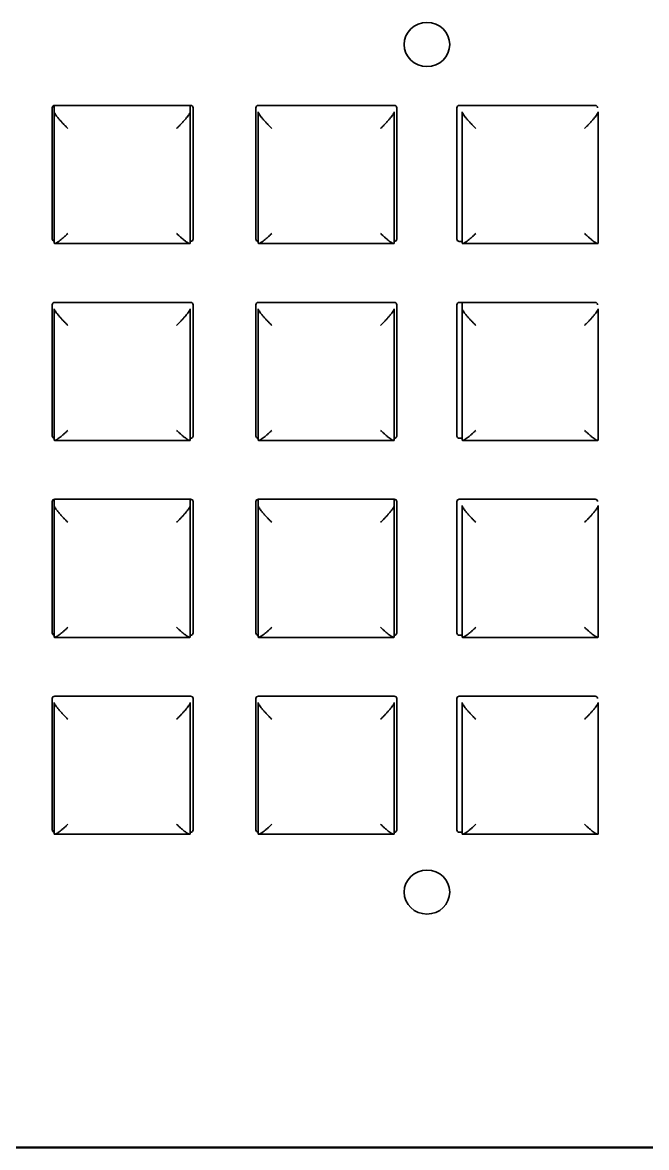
# Model space of a CAD drawing. Header units: inches. Extents: x 25 to 188, y -279 to -12.
# Drawn here: x 85.44 to 95.48, y -109.73 to -91.62 of the extents above; entities that cross this region are included whole.
import ezdxf

# ---------------------------------------------------------------- set-up
doc = ezdxf.new("R2010")
doc.units = ezdxf.units.IN
doc.header["$MEASUREMENT"] = 0
doc.layers.add('front panel', color=7, linetype='Continuous')

# ---------------------------------------------------------------- blocks, each defined once
blk = doc.blocks.new('block 3')
at = {"layer": 'front panel', "color": 7, "lineweight": 35, "true_color": 0xffffff}
for points in [[(85.918, -95.105), (85.918, -92.991)], [(85.95, -93.055), (85.95, -92.954)], [(85.95, -93.055), (85.95, -95.169)], [(85.957, -92.953), (88.145, -92.953)], [(88.139, -93.055), (88.139, -92.953)], [(88.139, -93.055), (88.139, -95.169)], [(88.184, -92.991), (88.184, -95.105)], [(89.196, -95.105), (89.196, -92.991)], [(89.233, -93.055), (89.233, -95.169)], [(89.235, -92.953), (91.423, -92.953)], [(91.422, -93.055), (91.422, -95.169)], [(91.462, -92.991), (91.462, -95.105)], [(92.43, -95.105), (92.43, -92.991)], [(92.469, -92.953), (94.658, -92.953)], [(92.516, -93.055), (92.516, -95.169)], [(94.704, -93.055), (94.704, -95.169)], [(88.131, -95.177), (85.958, -95.177)], [(88.145, -95.142), (88.139, -95.142)], [(91.414, -95.177), (89.24, -95.177)], [(91.423, -95.142), (91.422, -95.142)], [(92.516, -95.142), (92.469, -95.142)], [(94.697, -95.177), (92.523, -95.177)], [(85.918, -98.276), (85.918, -96.161)], [(85.957, -96.124), (88.145, -96.124)], [(88.184, -96.161), (88.184, -98.276)], [(89.196, -98.276), (89.196, -96.161)], [(89.235, -96.124), (91.423, -96.124)], [(91.462, -96.161), (91.462, -98.276)], [(92.43, -98.276), (92.43, -96.161)], [(92.469, -96.124), (94.658, -96.124)], [(92.516, -96.226), (92.516, -96.124)], [(85.95, -96.226), (85.95, -98.34)], [(88.139, -96.226), (88.139, -98.34)], [(89.233, -96.226), (89.233, -98.34)], [(91.422, -96.226), (91.422, -98.34)], [(92.516, -96.226), (92.516, -98.34)], [(94.704, -96.226), (94.704, -98.34)], [(88.131, -98.347), (85.958, -98.347)], [(88.145, -98.313), (88.139, -98.313)], [(91.414, -98.347), (89.24, -98.347)], [(91.423, -98.313), (91.422, -98.313)], [(92.516, -98.313), (92.469, -98.313)], [(94.697, -98.347), (92.523, -98.347)], [(85.918, -101.446), (85.918, -99.332)], [(85.95, -99.397), (85.95, -99.296)], [(85.95, -101.511), (85.95, -99.397)], [(85.957, -99.295), (88.145, -99.295)], [(88.139, -99.397), (88.139, -99.295)], [(88.139, -99.397), (88.139, -101.511)], [(88.184, -99.332), (88.184, -101.446)], [(89.196, -101.446), (89.196, -99.332)], [(89.233, -99.397), (89.233, -99.295)], [(89.233, -101.511), (89.233, -99.397)], [(89.235, -99.295), (91.423, -99.295)], [(91.422, -99.397), (91.422, -99.295)], [(91.422, -99.397), (91.422, -101.511)], [(91.462, -99.332), (91.462, -101.446)], [(92.43, -101.446), (92.43, -99.332)], [(92.469, -99.295), (94.658, -99.295)], [(92.516, -101.511), (92.516, -99.397)], [(94.704, -99.397), (94.704, -101.511)], [(88.131, -101.518), (85.958, -101.518)], [(88.145, -101.484), (88.139, -101.484)], [(91.414, -101.518), (89.24, -101.518)], [(91.423, -101.484), (91.422, -101.484)], [(92.516, -101.484), (92.469, -101.484)], [(94.697, -101.518), (92.523, -101.518)], [(85.918, -104.617), (85.918, -102.503)], [(85.957, -102.466), (88.145, -102.466)], [(88.184, -102.503), (88.184, -104.617)], [(89.196, -104.617), (89.196, -102.503)], [(89.235, -102.466), (91.423, -102.466)], [(91.462, -102.503), (91.462, -104.617)], [(92.43, -104.617), (92.43, -102.503)], [(92.469, -102.466), (94.658, -102.466)], [(85.95, -104.682), (85.95, -102.568)], [(88.139, -102.568), (88.139, -104.682)], [(89.233, -104.682), (89.233, -102.568)], [(91.422, -102.568), (91.422, -104.682)], [(92.516, -104.682), (92.516, -102.568)], [(94.704, -102.568), (94.704, -104.682)], [(88.131, -104.689), (85.958, -104.689)], [(88.145, -104.655), (88.139, -104.655)], [(91.414, -104.689), (89.24, -104.689)], [(91.423, -104.655), (91.422, -104.655)], [(92.516, -104.655), (92.469, -104.655)], [(94.697, -104.689), (92.523, -104.689)], [(52.226, -109.732), (157.846, -109.732)]]:
    blk.add_lwpolyline(points, dxfattribs=at)
at = {"layer": 'front panel', "color": 7, "lineweight": 50, "true_color": 0xffffff}
blk.add_lwpolyline([(52.226, -109.732), (157.846, -109.732)], dxfattribs=at)
at = {"layer": 'front panel', "color": 7, "lineweight": 35, "true_color": 0xffffff}
for points, knots in [([(91.582, -91.972), (91.582, -91.776), (91.747, -91.617), (91.949, -91.617), (92.151, -91.617), (92.316, -91.776), (92.316, -91.972)], [0, 0, 0, 0, 1, 1, 1, 2, 2, 2, 2]), ([(85.95, -93.055), (85.95, -93.058), (85.951, -93.062), (85.953, -93.067), (85.955, -93.072), (85.958, -93.078), (85.962, -93.085), (85.967, -93.093), (85.972, -93.101), (85.978, -93.11), (85.985, -93.119), (85.992, -93.13), (86.001, -93.14), (86.01, -93.151), (86.019, -93.163), (86.029, -93.175), (86.04, -93.187), (86.051, -93.2), (86.062, -93.212), (86.073, -93.225), (86.085, -93.238), (86.097, -93.251), (86.109, -93.263), (86.121, -93.276), (86.134, -93.288), (86.145, -93.3), (86.157, -93.312), (86.169, -93.323)], [0, 0, 0, 0, 1, 1, 1, 2, 2, 2, 3, 3, 3, 4, 4, 4, 5, 5, 5, 6, 6, 6, 7, 7, 7, 8, 8, 8, 9, 9, 9, 9]), ([(87.92, -93.323), (87.932, -93.312), (87.943, -93.3), (87.955, -93.288), (87.967, -93.276), (87.979, -93.263), (87.991, -93.251), (88.003, -93.238), (88.015, -93.225), (88.027, -93.212), (88.038, -93.2), (88.049, -93.187), (88.06, -93.175), (88.07, -93.163), (88.079, -93.151), (88.088, -93.14), (88.096, -93.13), (88.104, -93.119), (88.111, -93.11), (88.117, -93.101), (88.122, -93.093), (88.127, -93.085), (88.131, -93.078), (88.134, -93.072), (88.136, -93.067), (88.138, -93.062), (88.139, -93.058), (88.139, -93.055)], [0, 0, 0, 0, 1, 1, 1, 2, 2, 2, 3, 3, 3, 4, 4, 4, 5, 5, 5, 6, 6, 6, 7, 7, 7, 8, 8, 8, 9, 9, 9, 9]), ([(89.233, -93.055), (89.233, -93.058), (89.234, -93.062), (89.236, -93.067), (89.238, -93.072), (89.241, -93.078), (89.245, -93.085), (89.249, -93.093), (89.255, -93.101), (89.261, -93.11), (89.268, -93.119), (89.275, -93.13), (89.283, -93.14), (89.292, -93.151), (89.302, -93.163), (89.312, -93.175), (89.322, -93.187), (89.333, -93.2), (89.345, -93.212), (89.356, -93.225), (89.368, -93.238), (89.38, -93.251), (89.392, -93.263), (89.404, -93.276), (89.417, -93.288), (89.428, -93.3), (89.44, -93.312), (89.452, -93.323)], [0, 0, 0, 0, 1, 1, 1, 2, 2, 2, 3, 3, 3, 4, 4, 4, 5, 5, 5, 6, 6, 6, 7, 7, 7, 8, 8, 8, 9, 9, 9, 9]), ([(91.203, -93.323), (91.214, -93.312), (91.226, -93.3), (91.238, -93.288), (91.25, -93.276), (91.262, -93.263), (91.274, -93.251), (91.286, -93.238), (91.298, -93.225), (91.31, -93.212), (91.321, -93.2), (91.332, -93.187), (91.343, -93.175), (91.353, -93.163), (91.362, -93.151), (91.371, -93.14), (91.379, -93.13), (91.387, -93.119), (91.394, -93.11), (91.4, -93.101), (91.405, -93.093), (91.409, -93.085), (91.413, -93.078), (91.417, -93.072), (91.419, -93.067), (91.421, -93.062), (91.422, -93.058), (91.422, -93.055)], [0, 0, 0, 0, 1, 1, 1, 2, 2, 2, 3, 3, 3, 4, 4, 4, 5, 5, 5, 6, 6, 6, 7, 7, 7, 8, 8, 8, 9, 9, 9, 9]), ([(92.735, -93.323), (92.723, -93.312), (92.711, -93.3), (92.699, -93.288), (92.687, -93.276), (92.675, -93.263), (92.663, -93.251), (92.651, -93.238), (92.639, -93.225), (92.628, -93.212), (92.616, -93.2), (92.605, -93.187), (92.595, -93.175), (92.585, -93.163), (92.575, -93.151), (92.566, -93.14), (92.558, -93.13), (92.55, -93.119), (92.544, -93.11), (92.538, -93.101), (92.532, -93.093), (92.528, -93.085), (92.524, -93.078), (92.521, -93.072), (92.519, -93.067), (92.517, -93.062), (92.516, -93.058), (92.516, -93.055)], [0, 0, 0, 0, 1, 1, 1, 2, 2, 2, 3, 3, 3, 4, 4, 4, 5, 5, 5, 6, 6, 6, 7, 7, 7, 8, 8, 8, 9, 9, 9, 9]), ([(94.704, -93.055), (94.704, -93.058), (94.703, -93.062), (94.701, -93.067), (94.699, -93.072), (94.696, -93.078), (94.692, -93.085), (94.688, -93.093), (94.683, -93.101), (94.676, -93.11), (94.67, -93.119), (94.662, -93.13), (94.654, -93.14), (94.645, -93.151), (94.635, -93.163), (94.625, -93.175), (94.615, -93.187), (94.604, -93.2), (94.593, -93.212), (94.581, -93.225), (94.569, -93.238), (94.557, -93.251), (94.545, -93.263), (94.533, -93.276), (94.521, -93.288), (94.509, -93.3), (94.497, -93.312), (94.485, -93.323)], [0, 0, 0, 0, 1, 1, 1, 2, 2, 2, 3, 3, 3, 4, 4, 4, 5, 5, 5, 6, 6, 6, 7, 7, 7, 8, 8, 8, 9, 9, 9, 9]), ([(86.169, -95.014), (86.157, -95.026), (86.145, -95.037), (86.134, -95.048), (86.121, -95.059), (86.109, -95.07), (86.097, -95.08), (86.085, -95.091), (86.073, -95.101), (86.062, -95.11), (86.051, -95.12), (86.04, -95.128), (86.029, -95.136), (86.019, -95.144), (86.01, -95.151), (86.001, -95.156), (85.992, -95.162), (85.985, -95.166), (85.978, -95.17), (85.972, -95.173), (85.967, -95.175), (85.962, -95.176), (85.96, -95.176), (85.959, -95.177), (85.958, -95.177)], [0, 0, 0, 0, 1, 1, 1, 2, 2, 2, 3, 3, 3, 4, 4, 4, 5, 5, 5, 6, 6, 6, 7, 7, 7, 8, 8, 8, 8]), ([(88.131, -95.177), (88.13, -95.177), (88.128, -95.176), (88.127, -95.176), (88.122, -95.175), (88.117, -95.173), (88.111, -95.17), (88.104, -95.166), (88.096, -95.162), (88.088, -95.156), (88.079, -95.151), (88.07, -95.144), (88.06, -95.136), (88.049, -95.128), (88.038, -95.12), (88.027, -95.11), (88.015, -95.101), (88.003, -95.091), (87.991, -95.08), (87.979, -95.07), (87.967, -95.059), (87.955, -95.048), (87.943, -95.037), (87.932, -95.026), (87.92, -95.014)], [0, 0, 0, 0, 1, 1, 1, 2, 2, 2, 3, 3, 3, 4, 4, 4, 5, 5, 5, 6, 6, 6, 7, 7, 7, 8, 8, 8, 8]), ([(89.452, -95.014), (89.44, -95.026), (89.428, -95.037), (89.417, -95.048), (89.404, -95.059), (89.392, -95.07), (89.38, -95.08), (89.368, -95.091), (89.356, -95.101), (89.345, -95.11), (89.333, -95.12), (89.322, -95.128), (89.312, -95.136), (89.302, -95.144), (89.292, -95.151), (89.283, -95.156), (89.275, -95.162), (89.268, -95.166), (89.261, -95.17), (89.255, -95.173), (89.249, -95.175), (89.245, -95.176), (89.243, -95.176), (89.242, -95.177), (89.24, -95.177)], [0, 0, 0, 0, 1, 1, 1, 2, 2, 2, 3, 3, 3, 4, 4, 4, 5, 5, 5, 6, 6, 6, 7, 7, 7, 8, 8, 8, 8]), ([(91.414, -95.177), (91.413, -95.177), (91.411, -95.176), (91.409, -95.176), (91.405, -95.175), (91.4, -95.173), (91.394, -95.17), (91.387, -95.166), (91.379, -95.162), (91.371, -95.156), (91.362, -95.151), (91.353, -95.144), (91.343, -95.136), (91.332, -95.128), (91.321, -95.12), (91.31, -95.11), (91.298, -95.101), (91.286, -95.091), (91.274, -95.08), (91.262, -95.07), (91.25, -95.059), (91.238, -95.048), (91.226, -95.037), (91.214, -95.026), (91.203, -95.014)], [0, 0, 0, 0, 1, 1, 1, 2, 2, 2, 3, 3, 3, 4, 4, 4, 5, 5, 5, 6, 6, 6, 7, 7, 7, 8, 8, 8, 8]), ([(92.735, -95.014), (92.723, -95.026), (92.711, -95.037), (92.699, -95.048), (92.687, -95.059), (92.675, -95.07), (92.663, -95.08), (92.651, -95.091), (92.639, -95.101), (92.628, -95.11), (92.616, -95.12), (92.605, -95.128), (92.595, -95.136), (92.585, -95.144), (92.575, -95.151), (92.566, -95.156), (92.558, -95.162), (92.55, -95.166), (92.544, -95.17), (92.538, -95.173), (92.532, -95.175), (92.528, -95.176), (92.526, -95.176), (92.525, -95.177), (92.523, -95.177)], [0, 0, 0, 0, 1, 1, 1, 2, 2, 2, 3, 3, 3, 4, 4, 4, 5, 5, 5, 6, 6, 6, 7, 7, 7, 8, 8, 8, 8]), ([(94.697, -95.177), (94.696, -95.177), (94.694, -95.176), (94.692, -95.176), (94.688, -95.175), (94.683, -95.173), (94.676, -95.17), (94.67, -95.166), (94.662, -95.162), (94.654, -95.156), (94.645, -95.151), (94.635, -95.144), (94.625, -95.136), (94.615, -95.128), (94.604, -95.12), (94.593, -95.11), (94.581, -95.101), (94.569, -95.091), (94.557, -95.08), (94.545, -95.07), (94.533, -95.059), (94.521, -95.048), (94.509, -95.037), (94.497, -95.026), (94.485, -95.014)], [0, 0, 0, 0, 1, 1, 1, 2, 2, 2, 3, 3, 3, 4, 4, 4, 5, 5, 5, 6, 6, 6, 7, 7, 7, 8, 8, 8, 8]), ([(85.958, -95.177), (85.956, -95.177), (85.954, -95.176), (85.953, -95.175), (85.951, -95.174), (85.95, -95.172), (85.95, -95.169)], [0, 0, 0, 0, 1, 1, 1, 2, 2, 2, 2]), ([(88.139, -95.169), (88.139, -95.172), (88.138, -95.174), (88.136, -95.175), (88.135, -95.176), (88.133, -95.177), (88.131, -95.177)], [0, 0, 0, 0, 1, 1, 1, 2, 2, 2, 2]), ([(89.24, -95.177), (89.239, -95.177), (89.237, -95.176), (89.236, -95.175), (89.234, -95.174), (89.233, -95.172), (89.233, -95.169)], [0, 0, 0, 0, 1, 1, 1, 2, 2, 2, 2]), ([(91.422, -95.169), (91.422, -95.172), (91.421, -95.174), (91.419, -95.175), (91.417, -95.176), (91.416, -95.177), (91.414, -95.177)], [0, 0, 0, 0, 1, 1, 1, 2, 2, 2, 2]), ([(92.523, -95.177), (92.521, -95.177), (92.52, -95.176), (92.519, -95.175), (92.517, -95.174), (92.516, -95.172), (92.516, -95.169)], [0, 0, 0, 0, 1, 1, 1, 2, 2, 2, 2]), ([(94.704, -95.169), (94.704, -95.172), (94.703, -95.174), (94.701, -95.175), (94.7, -95.176), (94.699, -95.177), (94.697, -95.177)], [0, 0, 0, 0, 1, 1, 1, 2, 2, 2, 2]), ([(86.169, -96.494), (86.157, -96.483), (86.145, -96.471), (86.134, -96.459), (86.121, -96.447), (86.109, -96.434), (86.097, -96.422), (86.085, -96.409), (86.073, -96.396), (86.062, -96.383), (86.051, -96.371), (86.04, -96.358), (86.029, -96.346), (86.019, -96.334), (86.01, -96.322), (86.001, -96.311), (85.992, -96.301), (85.985, -96.29), (85.978, -96.281), (85.972, -96.272), (85.967, -96.264), (85.962, -96.256), (85.958, -96.249), (85.955, -96.243), (85.953, -96.238), (85.951, -96.233), (85.95, -96.229), (85.95, -96.226)], [0, 0, 0, 0, 1, 1, 1, 2, 2, 2, 3, 3, 3, 4, 4, 4, 5, 5, 5, 6, 6, 6, 7, 7, 7, 8, 8, 8, 9, 9, 9, 9]), ([(88.139, -96.226), (88.139, -96.229), (88.138, -96.233), (88.136, -96.238), (88.134, -96.243), (88.131, -96.249), (88.127, -96.256), (88.122, -96.264), (88.117, -96.272), (88.111, -96.281), (88.104, -96.29), (88.096, -96.301), (88.088, -96.311), (88.079, -96.322), (88.07, -96.334), (88.06, -96.346), (88.049, -96.358), (88.038, -96.371), (88.027, -96.383), (88.015, -96.396), (88.003, -96.409), (87.991, -96.422), (87.979, -96.434), (87.967, -96.447), (87.955, -96.459), (87.943, -96.471), (87.932, -96.483), (87.92, -96.494)], [0, 0, 0, 0, 1, 1, 1, 2, 2, 2, 3, 3, 3, 4, 4, 4, 5, 5, 5, 6, 6, 6, 7, 7, 7, 8, 8, 8, 9, 9, 9, 9]), ([(89.233, -96.226), (89.233, -96.229), (89.234, -96.233), (89.236, -96.238), (89.238, -96.243), (89.241, -96.249), (89.245, -96.256), (89.249, -96.264), (89.255, -96.272), (89.261, -96.281), (89.268, -96.29), (89.275, -96.301), (89.283, -96.311), (89.292, -96.322), (89.302, -96.334), (89.312, -96.346), (89.322, -96.358), (89.333, -96.371), (89.345, -96.383), (89.356, -96.396), (89.368, -96.409), (89.38, -96.422), (89.392, -96.434), (89.404, -96.447), (89.417, -96.459), (89.428, -96.471), (89.44, -96.483), (89.452, -96.494)], [0, 0, 0, 0, 1, 1, 1, 2, 2, 2, 3, 3, 3, 4, 4, 4, 5, 5, 5, 6, 6, 6, 7, 7, 7, 8, 8, 8, 9, 9, 9, 9]), ([(91.203, -96.494), (91.214, -96.483), (91.226, -96.471), (91.238, -96.459), (91.25, -96.447), (91.262, -96.434), (91.274, -96.422), (91.286, -96.409), (91.298, -96.396), (91.31, -96.383), (91.321, -96.371), (91.332, -96.358), (91.343, -96.346), (91.353, -96.334), (91.362, -96.322), (91.371, -96.311), (91.379, -96.301), (91.387, -96.29), (91.394, -96.281), (91.4, -96.272), (91.405, -96.264), (91.409, -96.256), (91.413, -96.249), (91.417, -96.243), (91.419, -96.238), (91.421, -96.233), (91.422, -96.229), (91.422, -96.226)], [0, 0, 0, 0, 1, 1, 1, 2, 2, 2, 3, 3, 3, 4, 4, 4, 5, 5, 5, 6, 6, 6, 7, 7, 7, 8, 8, 8, 9, 9, 9, 9]), ([(92.735, -96.494), (92.723, -96.483), (92.711, -96.471), (92.699, -96.459), (92.687, -96.447), (92.675, -96.434), (92.663, -96.422), (92.651, -96.409), (92.639, -96.396), (92.628, -96.383), (92.616, -96.371), (92.605, -96.358), (92.595, -96.346), (92.585, -96.334), (92.575, -96.322), (92.566, -96.311), (92.558, -96.301), (92.55, -96.29), (92.544, -96.281), (92.538, -96.272), (92.532, -96.264), (92.528, -96.256), (92.524, -96.249), (92.521, -96.243), (92.519, -96.238), (92.517, -96.233), (92.516, -96.229), (92.516, -96.226)], [0, 0, 0, 0, 1, 1, 1, 2, 2, 2, 3, 3, 3, 4, 4, 4, 5, 5, 5, 6, 6, 6, 7, 7, 7, 8, 8, 8, 9, 9, 9, 9]), ([(94.485, -96.494), (94.497, -96.483), (94.509, -96.471), (94.521, -96.459), (94.533, -96.447), (94.545, -96.434), (94.557, -96.422), (94.569, -96.409), (94.581, -96.396), (94.593, -96.383), (94.604, -96.371), (94.615, -96.358), (94.625, -96.346), (94.635, -96.334), (94.645, -96.322), (94.654, -96.311), (94.662, -96.301), (94.67, -96.29), (94.676, -96.281), (94.683, -96.272), (94.688, -96.264), (94.692, -96.256), (94.696, -96.249), (94.699, -96.243), (94.701, -96.238), (94.703, -96.233), (94.704, -96.229), (94.704, -96.226)], [0, 0, 0, 0, 1, 1, 1, 2, 2, 2, 3, 3, 3, 4, 4, 4, 5, 5, 5, 6, 6, 6, 7, 7, 7, 8, 8, 8, 9, 9, 9, 9]), ([(85.958, -98.347), (85.956, -98.347), (85.954, -98.347), (85.953, -98.346), (85.951, -98.345), (85.95, -98.343), (85.95, -98.34)], [0, 0, 0, 0, 1, 1, 1, 2, 2, 2, 2]), ([(86.169, -98.185), (86.157, -98.197), (86.145, -98.208), (86.134, -98.219), (86.121, -98.23), (86.109, -98.241), (86.097, -98.251), (86.085, -98.262), (86.073, -98.272), (86.062, -98.281), (86.051, -98.291), (86.04, -98.299), (86.029, -98.307), (86.019, -98.315), (86.01, -98.322), (86.001, -98.327), (85.992, -98.333), (85.985, -98.337), (85.978, -98.341), (85.972, -98.344), (85.967, -98.346), (85.962, -98.347), (85.96, -98.347), (85.959, -98.347), (85.958, -98.347)], [0, 0, 0, 0, 1, 1, 1, 2, 2, 2, 3, 3, 3, 4, 4, 4, 5, 5, 5, 6, 6, 6, 7, 7, 7, 8, 8, 8, 8]), ([(88.131, -98.347), (88.13, -98.347), (88.128, -98.347), (88.127, -98.347), (88.122, -98.346), (88.117, -98.344), (88.111, -98.341), (88.104, -98.337), (88.096, -98.333), (88.088, -98.327), (88.079, -98.322), (88.07, -98.315), (88.06, -98.307), (88.049, -98.299), (88.038, -98.291), (88.027, -98.281), (88.015, -98.272), (88.003, -98.262), (87.991, -98.251), (87.979, -98.241), (87.967, -98.23), (87.955, -98.219), (87.943, -98.208), (87.932, -98.197), (87.92, -98.185)], [0, 0, 0, 0, 1, 1, 1, 2, 2, 2, 3, 3, 3, 4, 4, 4, 5, 5, 5, 6, 6, 6, 7, 7, 7, 8, 8, 8, 8]), ([(88.139, -98.34), (88.139, -98.343), (88.138, -98.345), (88.136, -98.346), (88.135, -98.347), (88.133, -98.347), (88.131, -98.347)], [0, 0, 0, 0, 1, 1, 1, 2, 2, 2, 2]), ([(89.24, -98.347), (89.239, -98.347), (89.237, -98.347), (89.236, -98.346), (89.234, -98.345), (89.233, -98.343), (89.233, -98.34)], [0, 0, 0, 0, 1, 1, 1, 2, 2, 2, 2]), ([(89.452, -98.185), (89.44, -98.197), (89.428, -98.208), (89.417, -98.219), (89.404, -98.23), (89.392, -98.241), (89.38, -98.251), (89.368, -98.262), (89.356, -98.272), (89.345, -98.281), (89.333, -98.291), (89.322, -98.299), (89.312, -98.307), (89.302, -98.315), (89.292, -98.322), (89.283, -98.327), (89.275, -98.333), (89.268, -98.337), (89.261, -98.341), (89.255, -98.344), (89.249, -98.346), (89.245, -98.347), (89.243, -98.347), (89.242, -98.347), (89.24, -98.347)], [0, 0, 0, 0, 1, 1, 1, 2, 2, 2, 3, 3, 3, 4, 4, 4, 5, 5, 5, 6, 6, 6, 7, 7, 7, 8, 8, 8, 8]), ([(91.414, -98.347), (91.413, -98.347), (91.411, -98.347), (91.409, -98.347), (91.405, -98.346), (91.4, -98.344), (91.394, -98.341), (91.387, -98.337), (91.379, -98.333), (91.371, -98.327), (91.362, -98.322), (91.353, -98.315), (91.343, -98.307), (91.332, -98.299), (91.321, -98.291), (91.31, -98.281), (91.298, -98.272), (91.286, -98.262), (91.274, -98.251), (91.262, -98.241), (91.25, -98.23), (91.238, -98.219), (91.226, -98.208), (91.214, -98.197), (91.203, -98.185)], [0, 0, 0, 0, 1, 1, 1, 2, 2, 2, 3, 3, 3, 4, 4, 4, 5, 5, 5, 6, 6, 6, 7, 7, 7, 8, 8, 8, 8]), ([(91.422, -98.34), (91.422, -98.343), (91.421, -98.345), (91.419, -98.346), (91.417, -98.347), (91.416, -98.347), (91.414, -98.347)], [0, 0, 0, 0, 1, 1, 1, 2, 2, 2, 2]), ([(92.523, -98.347), (92.521, -98.347), (92.52, -98.347), (92.519, -98.346), (92.517, -98.345), (92.516, -98.343), (92.516, -98.34)], [0, 0, 0, 0, 1, 1, 1, 2, 2, 2, 2]), ([(92.735, -98.185), (92.723, -98.197), (92.711, -98.208), (92.699, -98.219), (92.687, -98.23), (92.675, -98.241), (92.663, -98.251), (92.651, -98.262), (92.639, -98.272), (92.628, -98.281), (92.616, -98.291), (92.605, -98.299), (92.595, -98.307), (92.585, -98.315), (92.575, -98.322), (92.566, -98.327), (92.558, -98.333), (92.55, -98.337), (92.544, -98.341), (92.538, -98.344), (92.532, -98.346), (92.528, -98.347), (92.526, -98.347), (92.525, -98.347), (92.523, -98.347)], [0, 0, 0, 0, 1, 1, 1, 2, 2, 2, 3, 3, 3, 4, 4, 4, 5, 5, 5, 6, 6, 6, 7, 7, 7, 8, 8, 8, 8]), ([(94.697, -98.347), (94.696, -98.347), (94.694, -98.347), (94.692, -98.347), (94.688, -98.346), (94.683, -98.344), (94.676, -98.341), (94.67, -98.337), (94.662, -98.333), (94.654, -98.327), (94.645, -98.322), (94.635, -98.315), (94.625, -98.307), (94.615, -98.299), (94.604, -98.291), (94.593, -98.281), (94.581, -98.272), (94.569, -98.262), (94.557, -98.251), (94.545, -98.241), (94.533, -98.23), (94.521, -98.219), (94.509, -98.208), (94.497, -98.197), (94.485, -98.185)], [0, 0, 0, 0, 1, 1, 1, 2, 2, 2, 3, 3, 3, 4, 4, 4, 5, 5, 5, 6, 6, 6, 7, 7, 7, 8, 8, 8, 8]), ([(94.704, -98.34), (94.704, -98.343), (94.703, -98.345), (94.701, -98.346), (94.7, -98.347), (94.699, -98.347), (94.697, -98.347)], [0, 0, 0, 0, 1, 1, 1, 2, 2, 2, 2]), ([(86.169, -99.665), (86.157, -99.654), (86.145, -99.642), (86.134, -99.63), (86.121, -99.618), (86.109, -99.605), (86.097, -99.593), (86.085, -99.58), (86.073, -99.567), (86.062, -99.554), (86.051, -99.542), (86.04, -99.529), (86.029, -99.517), (86.019, -99.505), (86.01, -99.493), (86.001, -99.482), (85.992, -99.472), (85.985, -99.461), (85.978, -99.452), (85.972, -99.443), (85.967, -99.435), (85.962, -99.427), (85.958, -99.42), (85.955, -99.414), (85.953, -99.409), (85.951, -99.404), (85.95, -99.4), (85.95, -99.397)], [0, 0, 0, 0, 1, 1, 1, 2, 2, 2, 3, 3, 3, 4, 4, 4, 5, 5, 5, 6, 6, 6, 7, 7, 7, 8, 8, 8, 9, 9, 9, 9]), ([(87.92, -99.665), (87.932, -99.654), (87.943, -99.642), (87.955, -99.63), (87.967, -99.618), (87.979, -99.605), (87.991, -99.593), (88.003, -99.58), (88.015, -99.567), (88.027, -99.554), (88.038, -99.542), (88.049, -99.529), (88.06, -99.517), (88.07, -99.505), (88.079, -99.493), (88.088, -99.482), (88.096, -99.472), (88.104, -99.461), (88.111, -99.452), (88.117, -99.443), (88.122, -99.435), (88.127, -99.427), (88.131, -99.42), (88.134, -99.414), (88.136, -99.409), (88.138, -99.404), (88.139, -99.4), (88.139, -99.397)], [0, 0, 0, 0, 1, 1, 1, 2, 2, 2, 3, 3, 3, 4, 4, 4, 5, 5, 5, 6, 6, 6, 7, 7, 7, 8, 8, 8, 9, 9, 9, 9]), ([(89.452, -99.665), (89.44, -99.654), (89.428, -99.642), (89.417, -99.63), (89.404, -99.618), (89.392, -99.605), (89.38, -99.593), (89.368, -99.58), (89.356, -99.567), (89.345, -99.554), (89.333, -99.542), (89.322, -99.529), (89.312, -99.517), (89.302, -99.505), (89.292, -99.493), (89.283, -99.482), (89.275, -99.472), (89.268, -99.461), (89.261, -99.452), (89.255, -99.443), (89.249, -99.435), (89.245, -99.427), (89.241, -99.42), (89.238, -99.414), (89.236, -99.409), (89.234, -99.404), (89.233, -99.4), (89.233, -99.397)], [0, 0, 0, 0, 1, 1, 1, 2, 2, 2, 3, 3, 3, 4, 4, 4, 5, 5, 5, 6, 6, 6, 7, 7, 7, 8, 8, 8, 9, 9, 9, 9]), ([(91.422, -99.397), (91.422, -99.4), (91.421, -99.404), (91.419, -99.409), (91.417, -99.414), (91.413, -99.42), (91.409, -99.427), (91.405, -99.435), (91.4, -99.443), (91.394, -99.452), (91.387, -99.461), (91.379, -99.472), (91.371, -99.482), (91.362, -99.493), (91.353, -99.505), (91.343, -99.517), (91.332, -99.529), (91.321, -99.542), (91.31, -99.554), (91.298, -99.567), (91.286, -99.58), (91.274, -99.593), (91.262, -99.605), (91.25, -99.618), (91.238, -99.63), (91.226, -99.642), (91.214, -99.654), (91.203, -99.665)], [0, 0, 0, 0, 1, 1, 1, 2, 2, 2, 3, 3, 3, 4, 4, 4, 5, 5, 5, 6, 6, 6, 7, 7, 7, 8, 8, 8, 9, 9, 9, 9]), ([(92.516, -99.397), (92.516, -99.4), (92.517, -99.404), (92.519, -99.409), (92.521, -99.414), (92.524, -99.42), (92.528, -99.427), (92.532, -99.435), (92.538, -99.443), (92.544, -99.452), (92.55, -99.461), (92.558, -99.472), (92.566, -99.482), (92.575, -99.493), (92.585, -99.505), (92.595, -99.517), (92.605, -99.529), (92.616, -99.542), (92.628, -99.554), (92.639, -99.567), (92.651, -99.58), (92.663, -99.593), (92.675, -99.605), (92.687, -99.618), (92.699, -99.63), (92.711, -99.642), (92.723, -99.654), (92.735, -99.665)], [0, 0, 0, 0, 1, 1, 1, 2, 2, 2, 3, 3, 3, 4, 4, 4, 5, 5, 5, 6, 6, 6, 7, 7, 7, 8, 8, 8, 9, 9, 9, 9]), ([(94.704, -99.397), (94.704, -99.4), (94.703, -99.404), (94.701, -99.409), (94.699, -99.414), (94.696, -99.42), (94.692, -99.427), (94.688, -99.435), (94.683, -99.443), (94.676, -99.452), (94.67, -99.461), (94.662, -99.472), (94.654, -99.482), (94.645, -99.493), (94.635, -99.505), (94.625, -99.517), (94.615, -99.529), (94.604, -99.542), (94.593, -99.554), (94.581, -99.567), (94.569, -99.58), (94.557, -99.593), (94.545, -99.605), (94.533, -99.618), (94.521, -99.63), (94.509, -99.642), (94.497, -99.654), (94.485, -99.665)], [0, 0, 0, 0, 1, 1, 1, 2, 2, 2, 3, 3, 3, 4, 4, 4, 5, 5, 5, 6, 6, 6, 7, 7, 7, 8, 8, 8, 9, 9, 9, 9]), ([(86.169, -101.356), (86.157, -101.368), (86.145, -101.379), (86.134, -101.39), (86.121, -101.401), (86.109, -101.412), (86.097, -101.422), (86.085, -101.433), (86.073, -101.443), (86.062, -101.452), (86.051, -101.462), (86.04, -101.47), (86.029, -101.478), (86.019, -101.486), (86.01, -101.493), (86.001, -101.498), (85.992, -101.504), (85.985, -101.508), (85.978, -101.512), (85.972, -101.515), (85.967, -101.517), (85.962, -101.518), (85.96, -101.518), (85.959, -101.518), (85.958, -101.518)], [0, 0, 0, 0, 1, 1, 1, 2, 2, 2, 3, 3, 3, 4, 4, 4, 5, 5, 5, 6, 6, 6, 7, 7, 7, 8, 8, 8, 8]), ([(87.92, -101.356), (87.932, -101.368), (87.943, -101.379), (87.955, -101.39), (87.967, -101.401), (87.979, -101.412), (87.991, -101.422), (88.003, -101.433), (88.015, -101.443), (88.027, -101.452), (88.038, -101.462), (88.049, -101.47), (88.06, -101.478), (88.07, -101.486), (88.079, -101.493), (88.088, -101.498), (88.096, -101.504), (88.104, -101.508), (88.111, -101.512), (88.117, -101.515), (88.122, -101.517), (88.127, -101.518), (88.128, -101.518), (88.13, -101.518), (88.131, -101.518)], [0, 0, 0, 0, 1, 1, 1, 2, 2, 2, 3, 3, 3, 4, 4, 4, 5, 5, 5, 6, 6, 6, 7, 7, 7, 8, 8, 8, 8]), ([(89.452, -101.356), (89.44, -101.368), (89.428, -101.379), (89.417, -101.39), (89.404, -101.401), (89.392, -101.412), (89.38, -101.422), (89.368, -101.433), (89.356, -101.443), (89.345, -101.452), (89.333, -101.462), (89.322, -101.47), (89.312, -101.478), (89.302, -101.486), (89.292, -101.493), (89.283, -101.498), (89.275, -101.504), (89.268, -101.508), (89.261, -101.512), (89.255, -101.515), (89.249, -101.517), (89.245, -101.518), (89.243, -101.518), (89.242, -101.518), (89.24, -101.518)], [0, 0, 0, 0, 1, 1, 1, 2, 2, 2, 3, 3, 3, 4, 4, 4, 5, 5, 5, 6, 6, 6, 7, 7, 7, 8, 8, 8, 8]), ([(91.414, -101.518), (91.413, -101.518), (91.411, -101.518), (91.409, -101.518), (91.405, -101.517), (91.4, -101.515), (91.394, -101.512), (91.387, -101.508), (91.379, -101.504), (91.371, -101.498), (91.362, -101.493), (91.353, -101.486), (91.343, -101.478), (91.332, -101.47), (91.321, -101.462), (91.31, -101.452), (91.298, -101.443), (91.286, -101.433), (91.274, -101.422), (91.262, -101.412), (91.25, -101.401), (91.238, -101.39), (91.226, -101.379), (91.214, -101.368), (91.203, -101.356)], [0, 0, 0, 0, 1, 1, 1, 2, 2, 2, 3, 3, 3, 4, 4, 4, 5, 5, 5, 6, 6, 6, 7, 7, 7, 8, 8, 8, 8]), ([(92.735, -101.356), (92.723, -101.368), (92.711, -101.379), (92.699, -101.39), (92.687, -101.401), (92.675, -101.412), (92.663, -101.422), (92.651, -101.433), (92.639, -101.443), (92.628, -101.452), (92.616, -101.462), (92.605, -101.47), (92.595, -101.478), (92.585, -101.486), (92.575, -101.493), (92.566, -101.498), (92.558, -101.504), (92.55, -101.508), (92.544, -101.512), (92.538, -101.515), (92.532, -101.517), (92.528, -101.518), (92.526, -101.518), (92.525, -101.518), (92.523, -101.518)], [0, 0, 0, 0, 1, 1, 1, 2, 2, 2, 3, 3, 3, 4, 4, 4, 5, 5, 5, 6, 6, 6, 7, 7, 7, 8, 8, 8, 8]), ([(94.697, -101.518), (94.696, -101.518), (94.694, -101.518), (94.692, -101.518), (94.688, -101.517), (94.683, -101.515), (94.676, -101.512), (94.67, -101.508), (94.662, -101.504), (94.654, -101.498), (94.645, -101.493), (94.635, -101.486), (94.625, -101.478), (94.615, -101.47), (94.604, -101.462), (94.593, -101.452), (94.581, -101.443), (94.569, -101.433), (94.557, -101.422), (94.545, -101.412), (94.533, -101.401), (94.521, -101.39), (94.509, -101.379), (94.497, -101.368), (94.485, -101.356)], [0, 0, 0, 0, 1, 1, 1, 2, 2, 2, 3, 3, 3, 4, 4, 4, 5, 5, 5, 6, 6, 6, 7, 7, 7, 8, 8, 8, 8]), ([(85.958, -101.518), (85.956, -101.518), (85.954, -101.518), (85.953, -101.517), (85.951, -101.516), (85.95, -101.514), (85.95, -101.511)], [0, 0, 0, 0, 1, 1, 1, 2, 2, 2, 2]), ([(88.131, -101.518), (88.133, -101.518), (88.135, -101.518), (88.136, -101.517), (88.138, -101.516), (88.139, -101.514), (88.139, -101.511)], [0, 0, 0, 0, 1, 1, 1, 2, 2, 2, 2]), ([(89.24, -101.518), (89.239, -101.518), (89.237, -101.518), (89.236, -101.517), (89.234, -101.516), (89.233, -101.514), (89.233, -101.511)], [0, 0, 0, 0, 1, 1, 1, 2, 2, 2, 2]), ([(91.422, -101.511), (91.422, -101.514), (91.421, -101.516), (91.419, -101.517), (91.417, -101.518), (91.416, -101.518), (91.414, -101.518)], [0, 0, 0, 0, 1, 1, 1, 2, 2, 2, 2]), ([(92.523, -101.518), (92.521, -101.518), (92.52, -101.518), (92.519, -101.517), (92.517, -101.516), (92.516, -101.514), (92.516, -101.511)], [0, 0, 0, 0, 1, 1, 1, 2, 2, 2, 2]), ([(94.704, -101.511), (94.704, -101.514), (94.703, -101.516), (94.701, -101.517), (94.7, -101.518), (94.699, -101.518), (94.697, -101.518)], [0, 0, 0, 0, 1, 1, 1, 2, 2, 2, 2]), ([(86.169, -102.836), (86.157, -102.825), (86.145, -102.813), (86.134, -102.801), (86.121, -102.789), (86.109, -102.776), (86.097, -102.764), (86.085, -102.751), (86.073, -102.738), (86.062, -102.725), (86.051, -102.713), (86.04, -102.7), (86.029, -102.688), (86.019, -102.676), (86.01, -102.664), (86.001, -102.653), (85.992, -102.642), (85.985, -102.632), (85.978, -102.623), (85.972, -102.614), (85.967, -102.606), (85.962, -102.598), (85.958, -102.591), (85.955, -102.585), (85.953, -102.58), (85.951, -102.575), (85.95, -102.571), (85.95, -102.568)], [0, 0, 0, 0, 1, 1, 1, 2, 2, 2, 3, 3, 3, 4, 4, 4, 5, 5, 5, 6, 6, 6, 7, 7, 7, 8, 8, 8, 9, 9, 9, 9]), ([(88.139, -102.568), (88.139, -102.571), (88.138, -102.575), (88.136, -102.58), (88.134, -102.585), (88.131, -102.591), (88.127, -102.598), (88.122, -102.606), (88.117, -102.614), (88.111, -102.623), (88.104, -102.632), (88.096, -102.642), (88.088, -102.653), (88.079, -102.664), (88.07, -102.676), (88.06, -102.688), (88.049, -102.7), (88.038, -102.713), (88.027, -102.725), (88.015, -102.738), (88.003, -102.751), (87.991, -102.764), (87.979, -102.776), (87.967, -102.789), (87.955, -102.801), (87.943, -102.813), (87.932, -102.825), (87.92, -102.836)], [0, 0, 0, 0, 1, 1, 1, 2, 2, 2, 3, 3, 3, 4, 4, 4, 5, 5, 5, 6, 6, 6, 7, 7, 7, 8, 8, 8, 9, 9, 9, 9]), ([(89.233, -102.568), (89.233, -102.571), (89.234, -102.575), (89.236, -102.58), (89.238, -102.585), (89.241, -102.591), (89.245, -102.598), (89.249, -102.606), (89.255, -102.614), (89.261, -102.623), (89.268, -102.632), (89.275, -102.642), (89.283, -102.653), (89.292, -102.664), (89.302, -102.676), (89.312, -102.688), (89.322, -102.7), (89.333, -102.713), (89.345, -102.725), (89.356, -102.738), (89.368, -102.751), (89.38, -102.764), (89.392, -102.776), (89.404, -102.789), (89.417, -102.801), (89.428, -102.813), (89.44, -102.825), (89.452, -102.836)], [0, 0, 0, 0, 1, 1, 1, 2, 2, 2, 3, 3, 3, 4, 4, 4, 5, 5, 5, 6, 6, 6, 7, 7, 7, 8, 8, 8, 9, 9, 9, 9]), ([(91.203, -102.836), (91.214, -102.825), (91.226, -102.813), (91.238, -102.801), (91.25, -102.789), (91.262, -102.776), (91.274, -102.764), (91.286, -102.751), (91.298, -102.738), (91.31, -102.725), (91.321, -102.713), (91.332, -102.7), (91.343, -102.688), (91.353, -102.676), (91.362, -102.664), (91.371, -102.653), (91.379, -102.642), (91.387, -102.632), (91.394, -102.623), (91.4, -102.614), (91.405, -102.606), (91.409, -102.598), (91.413, -102.591), (91.417, -102.585), (91.419, -102.58), (91.421, -102.575), (91.422, -102.571), (91.422, -102.568)], [0, 0, 0, 0, 1, 1, 1, 2, 2, 2, 3, 3, 3, 4, 4, 4, 5, 5, 5, 6, 6, 6, 7, 7, 7, 8, 8, 8, 9, 9, 9, 9]), ([(92.735, -102.836), (92.723, -102.825), (92.711, -102.813), (92.699, -102.801), (92.687, -102.789), (92.675, -102.776), (92.663, -102.764), (92.651, -102.751), (92.639, -102.738), (92.628, -102.725), (92.616, -102.713), (92.605, -102.7), (92.595, -102.688), (92.585, -102.676), (92.575, -102.664), (92.566, -102.653), (92.558, -102.642), (92.55, -102.632), (92.544, -102.623), (92.538, -102.614), (92.532, -102.606), (92.528, -102.598), (92.524, -102.591), (92.521, -102.585), (92.519, -102.58), (92.517, -102.575), (92.516, -102.571), (92.516, -102.568)], [0, 0, 0, 0, 1, 1, 1, 2, 2, 2, 3, 3, 3, 4, 4, 4, 5, 5, 5, 6, 6, 6, 7, 7, 7, 8, 8, 8, 9, 9, 9, 9]), ([(94.704, -102.568), (94.704, -102.571), (94.703, -102.575), (94.701, -102.58), (94.699, -102.585), (94.696, -102.591), (94.692, -102.598), (94.688, -102.606), (94.683, -102.614), (94.676, -102.623), (94.67, -102.632), (94.662, -102.642), (94.654, -102.653), (94.645, -102.664), (94.635, -102.676), (94.625, -102.688), (94.615, -102.7), (94.604, -102.713), (94.593, -102.725), (94.581, -102.738), (94.569, -102.751), (94.557, -102.764), (94.545, -102.776), (94.533, -102.789), (94.521, -102.801), (94.509, -102.813), (94.497, -102.825), (94.485, -102.836)], [0, 0, 0, 0, 1, 1, 1, 2, 2, 2, 3, 3, 3, 4, 4, 4, 5, 5, 5, 6, 6, 6, 7, 7, 7, 8, 8, 8, 9, 9, 9, 9]), ([(85.958, -104.689), (85.956, -104.689), (85.954, -104.689), (85.953, -104.688), (85.951, -104.687), (85.95, -104.685), (85.95, -104.682)], [0, 0, 0, 0, 1, 1, 1, 2, 2, 2, 2]), ([(86.169, -104.527), (86.157, -104.539), (86.145, -104.55), (86.134, -104.561), (86.121, -104.572), (86.109, -104.583), (86.097, -104.593), (86.085, -104.604), (86.073, -104.614), (86.062, -104.623), (86.051, -104.633), (86.04, -104.641), (86.029, -104.649), (86.019, -104.657), (86.01, -104.664), (86.001, -104.669), (85.992, -104.675), (85.985, -104.679), (85.978, -104.683), (85.972, -104.686), (85.967, -104.688), (85.962, -104.689), (85.96, -104.689), (85.959, -104.689), (85.958, -104.689)], [0, 0, 0, 0, 1, 1, 1, 2, 2, 2, 3, 3, 3, 4, 4, 4, 5, 5, 5, 6, 6, 6, 7, 7, 7, 8, 8, 8, 8]), ([(88.131, -104.689), (88.13, -104.689), (88.128, -104.689), (88.127, -104.689), (88.122, -104.688), (88.117, -104.686), (88.111, -104.683), (88.104, -104.679), (88.096, -104.675), (88.088, -104.669), (88.079, -104.664), (88.07, -104.657), (88.06, -104.649), (88.049, -104.641), (88.038, -104.633), (88.027, -104.623), (88.015, -104.614), (88.003, -104.604), (87.991, -104.593), (87.979, -104.583), (87.967, -104.572), (87.955, -104.561), (87.943, -104.55), (87.932, -104.539), (87.92, -104.527)], [0, 0, 0, 0, 1, 1, 1, 2, 2, 2, 3, 3, 3, 4, 4, 4, 5, 5, 5, 6, 6, 6, 7, 7, 7, 8, 8, 8, 8]), ([(88.139, -104.682), (88.139, -104.685), (88.138, -104.687), (88.136, -104.688), (88.135, -104.689), (88.133, -104.689), (88.131, -104.689)], [0, 0, 0, 0, 1, 1, 1, 2, 2, 2, 2]), ([(89.24, -104.689), (89.239, -104.689), (89.237, -104.689), (89.236, -104.688), (89.234, -104.687), (89.233, -104.685), (89.233, -104.682)], [0, 0, 0, 0, 1, 1, 1, 2, 2, 2, 2]), ([(89.452, -104.527), (89.44, -104.539), (89.428, -104.55), (89.417, -104.561), (89.404, -104.572), (89.392, -104.583), (89.38, -104.593), (89.368, -104.604), (89.356, -104.614), (89.345, -104.623), (89.333, -104.633), (89.322, -104.641), (89.312, -104.649), (89.302, -104.657), (89.292, -104.664), (89.283, -104.669), (89.275, -104.675), (89.268, -104.679), (89.261, -104.683), (89.255, -104.686), (89.249, -104.688), (89.245, -104.689), (89.243, -104.689), (89.242, -104.689), (89.24, -104.689)], [0, 0, 0, 0, 1, 1, 1, 2, 2, 2, 3, 3, 3, 4, 4, 4, 5, 5, 5, 6, 6, 6, 7, 7, 7, 8, 8, 8, 8]), ([(91.414, -104.689), (91.413, -104.689), (91.411, -104.689), (91.409, -104.689), (91.405, -104.688), (91.4, -104.686), (91.394, -104.683), (91.387, -104.679), (91.379, -104.675), (91.371, -104.669), (91.362, -104.664), (91.353, -104.657), (91.343, -104.649), (91.332, -104.641), (91.321, -104.633), (91.31, -104.623), (91.298, -104.614), (91.286, -104.604), (91.274, -104.593), (91.262, -104.583), (91.25, -104.572), (91.238, -104.561), (91.226, -104.55), (91.214, -104.539), (91.203, -104.527)], [0, 0, 0, 0, 1, 1, 1, 2, 2, 2, 3, 3, 3, 4, 4, 4, 5, 5, 5, 6, 6, 6, 7, 7, 7, 8, 8, 8, 8]), ([(91.422, -104.682), (91.422, -104.685), (91.421, -104.687), (91.419, -104.688), (91.417, -104.689), (91.416, -104.689), (91.414, -104.689)], [0, 0, 0, 0, 1, 1, 1, 2, 2, 2, 2]), ([(92.523, -104.689), (92.521, -104.689), (92.52, -104.689), (92.519, -104.688), (92.517, -104.687), (92.516, -104.685), (92.516, -104.682)], [0, 0, 0, 0, 1, 1, 1, 2, 2, 2, 2]), ([(92.735, -104.527), (92.723, -104.539), (92.711, -104.55), (92.699, -104.561), (92.687, -104.572), (92.675, -104.583), (92.663, -104.593), (92.651, -104.604), (92.639, -104.614), (92.628, -104.623), (92.616, -104.633), (92.605, -104.641), (92.595, -104.649), (92.585, -104.657), (92.575, -104.664), (92.566, -104.669), (92.558, -104.675), (92.55, -104.679), (92.544, -104.683), (92.538, -104.686), (92.532, -104.688), (92.528, -104.689), (92.526, -104.689), (92.525, -104.689), (92.523, -104.689)], [0, 0, 0, 0, 1, 1, 1, 2, 2, 2, 3, 3, 3, 4, 4, 4, 5, 5, 5, 6, 6, 6, 7, 7, 7, 8, 8, 8, 8]), ([(94.485, -104.527), (94.497, -104.539), (94.509, -104.55), (94.521, -104.561), (94.533, -104.572), (94.545, -104.583), (94.557, -104.593), (94.569, -104.604), (94.581, -104.614), (94.593, -104.623), (94.604, -104.633), (94.615, -104.641), (94.625, -104.649), (94.635, -104.657), (94.645, -104.664), (94.654, -104.669), (94.662, -104.675), (94.67, -104.679), (94.676, -104.683), (94.683, -104.686), (94.688, -104.688), (94.692, -104.689), (94.694, -104.689), (94.696, -104.689), (94.697, -104.689)], [0, 0, 0, 0, 1, 1, 1, 2, 2, 2, 3, 3, 3, 4, 4, 4, 5, 5, 5, 6, 6, 6, 7, 7, 7, 8, 8, 8, 8]), ([(94.697, -104.689), (94.699, -104.689), (94.7, -104.689), (94.701, -104.688), (94.703, -104.687), (94.704, -104.685), (94.704, -104.682)], [0, 0, 0, 0, 1, 1, 1, 2, 2, 2, 2]), ([(91.582, -105.619), (91.582, -105.424), (91.747, -105.265), (91.949, -105.265), (92.151, -105.265), (92.316, -105.424), (92.316, -105.619)], [0, 0, 0, 0, 1, 1, 1, 2, 2, 2, 2])]:
    blk.add_open_spline(points, degree=3, knots=knots, dxfattribs=at)
for points in [[(91.949, -92.326), (91.747, -92.326), (91.582, -92.167), (91.582, -91.972)], [(92.316, -91.972), (92.316, -92.167), (92.151, -92.326), (91.949, -92.326)], [(85.918, -92.991), (85.918, -92.97), (85.935, -92.953), (85.957, -92.953)], [(88.145, -92.953), (88.167, -92.953), (88.184, -92.97), (88.184, -92.991)], [(89.196, -92.991), (89.196, -92.97), (89.214, -92.953), (89.235, -92.953)], [(91.423, -92.953), (91.445, -92.953), (91.462, -92.97), (91.462, -92.991)], [(92.43, -92.991), (92.43, -92.97), (92.448, -92.953), (92.469, -92.953)], [(94.658, -92.953), (94.679, -92.953), (94.696, -92.97), (94.696, -92.991)], [(85.95, -95.141), (85.932, -95.138), (85.918, -95.123), (85.918, -95.105)], [(88.184, -95.105), (88.184, -95.125), (88.167, -95.142), (88.145, -95.142)], [(89.233, -95.142), (89.213, -95.141), (89.196, -95.125), (89.196, -95.105)], [(91.462, -95.105), (91.462, -95.125), (91.445, -95.142), (91.423, -95.142)], [(92.469, -95.142), (92.448, -95.142), (92.43, -95.125), (92.43, -95.105)], [(85.918, -96.161), (85.918, -96.141), (85.935, -96.124), (85.957, -96.124)], [(88.145, -96.124), (88.167, -96.124), (88.184, -96.141), (88.184, -96.161)], [(89.196, -96.161), (89.196, -96.141), (89.214, -96.124), (89.235, -96.124)], [(91.423, -96.124), (91.445, -96.124), (91.462, -96.141), (91.462, -96.161)], [(92.43, -96.161), (92.43, -96.141), (92.448, -96.124), (92.469, -96.124)], [(94.658, -96.124), (94.679, -96.124), (94.696, -96.141), (94.696, -96.161)], [(85.95, -98.312), (85.932, -98.309), (85.918, -98.294), (85.918, -98.276)], [(88.184, -98.276), (88.184, -98.296), (88.167, -98.313), (88.145, -98.313)], [(89.233, -98.313), (89.213, -98.312), (89.196, -98.295), (89.196, -98.276)], [(91.462, -98.276), (91.462, -98.296), (91.445, -98.313), (91.423, -98.313)], [(92.469, -98.313), (92.448, -98.313), (92.43, -98.296), (92.43, -98.276)], [(85.918, -99.332), (85.918, -99.312), (85.935, -99.295), (85.957, -99.295)], [(88.145, -99.295), (88.167, -99.295), (88.184, -99.312), (88.184, -99.332)], [(89.196, -99.332), (89.196, -99.312), (89.214, -99.295), (89.235, -99.295)], [(91.423, -99.295), (91.445, -99.295), (91.462, -99.312), (91.462, -99.332)], [(92.43, -99.332), (92.43, -99.312), (92.448, -99.295), (92.469, -99.295)], [(94.658, -99.295), (94.679, -99.295), (94.696, -99.312), (94.696, -99.332)], [(85.95, -101.483), (85.932, -101.48), (85.918, -101.465), (85.918, -101.446)], [(88.184, -101.446), (88.184, -101.467), (88.167, -101.484), (88.145, -101.484)], [(89.233, -101.484), (89.213, -101.483), (89.196, -101.466), (89.196, -101.446)], [(91.462, -101.446), (91.462, -101.467), (91.445, -101.484), (91.423, -101.484)], [(92.469, -101.484), (92.448, -101.484), (92.43, -101.467), (92.43, -101.446)], [(85.918, -102.503), (85.918, -102.483), (85.935, -102.466), (85.957, -102.466)], [(88.145, -102.466), (88.167, -102.466), (88.184, -102.483), (88.184, -102.503)], [(89.196, -102.503), (89.196, -102.483), (89.214, -102.466), (89.235, -102.466)], [(91.423, -102.466), (91.445, -102.466), (91.462, -102.483), (91.462, -102.503)], [(92.43, -102.503), (92.43, -102.483), (92.448, -102.466), (92.469, -102.466)], [(94.658, -102.466), (94.679, -102.466), (94.696, -102.483), (94.696, -102.503)], [(85.95, -104.654), (85.932, -104.651), (85.918, -104.636), (85.918, -104.617)], [(88.184, -104.617), (88.184, -104.638), (88.167, -104.655), (88.145, -104.655)], [(89.233, -104.655), (89.213, -104.654), (89.196, -104.637), (89.196, -104.617)], [(91.462, -104.617), (91.462, -104.638), (91.445, -104.655), (91.423, -104.655)], [(92.469, -104.655), (92.448, -104.655), (92.43, -104.638), (92.43, -104.617)], [(91.949, -105.974), (91.747, -105.974), (91.582, -105.815), (91.582, -105.619)], [(92.316, -105.619), (92.316, -105.815), (92.151, -105.974), (91.949, -105.974)]]:
    blk.add_open_spline(points, degree=3, dxfattribs=at)
blk = doc.blocks.new('block 2')
at = {"layer": 'front panel'}
blk.add_blockref('block 3', (0, 0), dxfattribs=at)

msp = doc.modelspace()

# ---------------------------------------------------------------- block references
at = {"layer": 'front panel'}
msp.add_blockref('block 2', (0, 0), dxfattribs=at)

doc.saveas('drawing.dxf')
